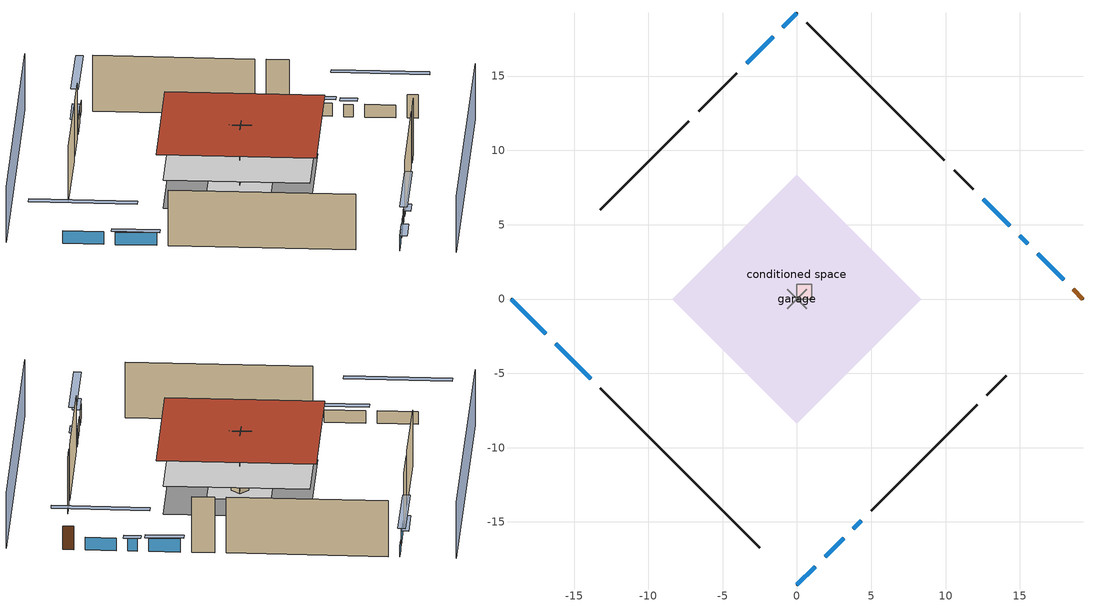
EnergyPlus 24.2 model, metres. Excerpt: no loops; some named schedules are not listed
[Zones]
central ac and furnace airloop ret air zone
 floor adiabatic (AdiabaticConst): 0,0 0,1 1,1 1,0 z0
 wall adiabatic (AdiabaticConst): 0,1 0,0 1,0 1,1 0,1 z0:1
 ceiling adiabatic (AdiabaticConst): 1,0 1,1 0,1 0,0 z1
conditioned space
 floor to garage (Floor1 construction): -3.66,0 0,3.66 3.66,0 0,-3.66 z0
 floor adiabatic (AdiabaticFloorConstruction): -8.38,0 0,8.38 8.38,0 0,-8.38 z2.44
 floor foundation (Slab2 construction): -8.38,0 0,8.38 8.38,0 0,-8.38 z0
 wall outside (AdiabaticWallConstruction 1): 19.25,0 18.6,0.65 z0:2.03
 wall outside (AdiabaticWallConstruction): -19.25,0 -16.89,-2.35 / -16.24,-3.01 -13.88,-5.36 / 17.94,1.3 16.19,3.05 z0:1.1; 0,-19.25 1.24,-18.01 / 14.33,4.92 12.52,6.72 / 1.89,-17.35 3.13,-16.11 z0:1.16; 0,19.25 -0.95,18.3 z0:0.92; -1.6,17.64 -3.38,15.86 z0:1.13; 15.54,3.71 14.98,4.26 z0:1.07; 3.79,-15.46 4.33,-14.91 z0:1.04
 wall outside (Wall3 construction): -13.23,-6.02 -2.52,-16.72 z0:4.88
 wall outside (Wall4 construction): -7.28,11.96 -13.23,6.02 z0:4.88
 wall outside (Wall7 construction): 9.92,9.33 0.66,18.59 z0:4.88
 wall outside (Wall8 construction): 4.99,-14.26 12.11,-7.13 z0:4.88
 wall to garage (Wall5 construction): 0.65,-0.65 -0.65,0.65 z0:4.88
 wall to garage (Wall6 construction): 0.65,0.65 -0.65,-0.65 z0:4.88
 window (WindowConstruction): -19.25,0 -16.89,-2.35 z0:1.1
 window (WindowConstruction 9): 0,-19.25 1.24,-18.01 z0:1.16
 window (WindowConstruction 1): -16.24,-3.01 -13.88,-5.36 z0:1.1
 window (WindowConstruction 2): 0,19.25 -0.95,18.3 z0:0.91
 window (WindowConstruction 3): -1.61,17.64 -3.38,15.86 z0:1.13
 window (WindowConstruction 4): 17.94,1.3 16.19,3.05 z0:1.1
 window (WindowConstruction 5): 15.54,3.71 14.98,4.26 z0:1.07
 window (WindowConstruction 6): 14.33,4.92 12.52,6.72 z0:1.16
 window (WindowConstruction 7): 1.89,-17.35 3.13,-16.12 z0:1.16
 window (WindowConstruction 8): 3.79,-15.46 4.33,-14.91 z0:1.04
 door (Door): 19.25,0 18.6,0.65 z0:2.03
 ceiling adiabatic (AdiabaticFloorConstruction): 0,-8.38 8.38,0 0,8.38 -8.38,0 z2.44
 roof outside (Roof1 construction): 0,9.14 -9.14,0 0,-9.14 9.14,0 z4.88
garage
 floor foundation (Slab1 construction): -3.66,0 0,3.66 3.66,0 0,-3.66 z0
 wall outside (Wall1 construction): -4.04,15.21 -6.63,12.62 z0:4.88
 wall outside (Wall2 construction): 11.87,7.38 10.57,8.67 z0:4.88
 wall outside (Wall9 construction): 12.77,-6.47 14.06,-5.18 z0:4.88
shading: 3.23,-22.48 22.48,-3.23 / -3.23,22.48 -22.48,3.23 z0:4.88; -14.95,-4.29 -21.18,1.94 -21.62,1.51 -15.38,-4.72 z3.84; 1.45,-17.79 -0.22,-19.46 0.22,-19.89 1.88,-18.22 z1.46; -13.67,-5.58 -16.45,-2.79 -16.88,-3.23 -14.1,-6.01 z1.4; -2.89,16.36 1.94,21.18 1.51,21.62 -3.32,16.79 z3.66; -3.6,15.65 -1.39,17.86 -1.82,18.29 -4.03,16.08 z1.43; 14.25,4.99 19.88,-0.64 20.31,-0.21 14.69,5.42 z3.84; 14.77,4.48 15.75,3.49 16.18,3.92 15.2,4.91 z1.37; 12.31,6.94 14.54,4.7 14.97,5.13 12.74,7.37 z1.46; 5.07,-14.18 -0.05,-19.29 0.38,-19.72 5.5,-14.61 z3.9; 4.55,-14.7 3.57,-15.67 4,-16.1 4.98,-15.13 z1.34
[Building]
Building 1: Terrain=Suburbs
[Site:Location]
Portland Intl Arpt_OR: Latitude {deg}=45.59; Longitude {deg}=-122.6; Time Zone {hr}=-8; Elevation {m}=33; Keep Site Location Information=Yes
[Site:GroundTemperature:Shallow]
10.2558, 8.96328, 8.85977, 9.47314, 11.9355, 14.3863, 16.5111, 17.8571, 17.9714, 16.8767, 14.8061, 12.4304
[Site:WaterMainsTemperature]
Calculation Method=Schedule; Temperature Schedule=mains temperature schedule
[Material] Roughness=Rough; Thermal Absorptance=0.9
Name | Thickness {m} | Conductivity {W/m-K} | Density {kg/m3} | Specific Heat {J/kg-K} | Solar Absorptance | Visible Absorptance
asphalt or fiberglass shingles | 0.00635 | 0.162714 | 1121.4 | 1465.45 | 0.85 | 0.85
concrete 4.0 in. | 0.1016 | 1.803125 | 2242.8 | 837.4 | 0.7 | 0.7
door material | 0.04445 | 0.0612267 | 512.64 | 1214.23 | 0.7 | 0.7
floor covering | 0.0127 | 0.0433444 | 54.468 | 1339.84 | 0.6 | 0.6
floor covering 1 | 0.0127 | 0.0450781 | 54.468 | 1339.84 | 0.9 | 0.9
floor rigid ins; wall rigid ins | 0.512978 | 0.029427 | 32.04 | 1214.23 | 0.7 | 0.7
floor stud and cavity | 0.1397 | 0.923637 | 92.3553 | 1139.71 | 0.7 | 0.7
floor stud and cavity 1 | 0.1397 | 1.75129 | 37.0049 | 1207.88 | 0.7 | 0.7
furniture material conditioned space 1; furniture material garage 1 | 0.1524 | 0.115458 | 640.8 | 1214.23 | 0.6 | 0.6
gypsum board | 0.0127 | 0.160291 | 801 | 837.4 | 0.6 | 0.6
osb sheathing 0.5 in.; osb sheathing 0.5 in. 1; osb sheathing 0.5 in. 2 | 0.0127 | 0.115458 | 512.64 | 1214.23 | 0.7 | 0.7
osb sheathing 0.75 in. | 0.01905 | 0.115458 | 512.64 | 1214.23 | 0.7 | 0.7
roof rigid ins | 0.051816 | 0.029427 | 32.04 | 1214.23 | 0.7 | 0.7
roof stud and cavity | 0.2032 | 0.133729 | 78.34581 | 1123.46 | 0.7 | 0.7
wall stud and cavity | 0.1397 | 0.727959 | 139.0536 | 1170.24 | 0.6 | 0.6
wall stud and cavity 1 | 0.1397 | 0.550994 | 139.0536 | 1170.24 | 0.7 | 0.7
wall stud and cavity 2 | 0.1397 | 0.335416 | 139.0536 | 1170.24 | 0.7 | 0.7
wall stud and cavity 3 | 0.0889 | 0.380278 | 52.3479 | 1209.89 | 0.7 | 0.7
wall stud and cavity 4 | 0.0889 | 0.391764 | 83.0341 | 1211.67 | 0.7 | 0.7
wood siding | 0.0254 | 0.102417 | 544.68 | 1172.36 | 0.85 | 0.85
wood siding 1; wood siding 2 | 0.0254 | 0.102417 | 544.68 | 1172.36 | 0.7 | 0.7
[Material:NoMass]
Adiabatic: Roughness=Rough; Thermal Resistance {m2-K/W}=176.1; Thermal Absorptance=0.9; Solar Absorptance=0.7; Visible Absorptance=0.7
[WindowMaterial:SimpleGlazingSystem]
WindowMaterial: U-Factor {W/m2-K}=1.93052; Solar Heat Gain Coefficient=0.49
[Construction]
AdiabaticConst: Adiabatic
AdiabaticFloorConstruction: floor stud and cavity 1, floor rigid ins, osb sheathing 0.75 in., floor covering
AdiabaticWallConstruction: wood siding 1, wall rigid ins, wall stud and cavity 3, gypsum board
AdiabaticWallConstruction 1: wood siding 2, wall rigid ins, wall stud and cavity 3, gypsum board
Door: door material
Floor1 construction: floor stud and cavity, osb sheathing 0.75 in., floor covering
furniture construction conditioned space 1: furniture material conditioned space 1
furniture construction garage 1: furniture material garage 1
PartitionWallConstruction: gypsum board, wall stud and cavity 4, gypsum board
Roof1 construction: asphalt or fiberglass shingles, roof rigid ins, osb sheathing 0.75 in., roof stud and cavity, gypsum board
Slab1 construction: concrete 4.0 in.
Slab2 construction: concrete 4.0 in., floor covering 1
Wall1 construction; Wall2 construction: wood siding, osb sheathing 0.5 in., wall stud and cavity
Wall3 construction; Wall4 construction: wood siding, osb sheathing 0.5 in., wall stud and cavity 1, gypsum board
Wall5 construction: osb sheathing 0.5 in. 1, wall stud and cavity 2, gypsum board
Wall6 construction: osb sheathing 0.5 in. 2, wall stud and cavity 2, gypsum board
Wall7 construction; Wall8 construction: wood siding, osb sheathing 0.5 in. 1, wall stud and cavity 1, gypsum board
Wall9 construction: wood siding, osb sheathing 0.5 in. 1, wall stud and cavity
WindowConstruction; WindowConstruction 1; WindowConstruction 2; WindowConstruction 3; WindowConstruction 4; WindowConstruction 5; WindowConstruction 6; WindowConstruction 7; WindowConstruction 8; WindowConstruction 9: WindowMaterial
[Zone] Multiplier=1
Name | Volume {m3} | Part of Total Floor Area
central ac and furnace airloop ret air zone | 1 | No
conditioned space | 749.83 | Yes
garage | 65.242 | Yes
[Space]
Name | Zone | Space Type | Volume {m3}
central ac and furnace airloop ret air space | central ac and furnace airloop ret air zone | Plenum Space Type
conditioned space 1 | conditioned space |  | 749.83
garage 1 | garage |  | 65.242
[SpaceList]
Plenum Space Type: central ac and furnace airloop ret air space
[OtherEquipment] Design Level Calculation Method=EquipmentLevel
Name | Fuel Type | Zone or ZoneList or Space or SpaceList | Schedule | Design Level {W} | Fraction Latent | Fraction Radiant | Fraction Lost
central ac and furnace airloop_0 RetCondToRP; central ac and furnace airloop_0 RetSensLkToRP | None | central ac and furnace airloop ret air space | Always On Discrete | 0 | 0 | 0 | 0
central ac and furnace airloop_0 RetLatLkToRP | None | central ac and furnace airloop ret air space | Always On Discrete | 0 | 1 | 0 | 0
central ac and furnace airloop_0 SupCondToLv; central ac and furnace airloop_0 SupSensLkToCond; mech vent house fan sensible load; water heater sens | None | conditioned space 1 | Always On Discrete | 0 | 0 | 0 | 0
central ac and furnace airloop_0 SupLatLkToCond; mech vent house fan latent load; water heater lat | None | conditioned space 1 | Always On Discrete | 0 | 1 | 0 | 0
clothes dryer 1 | Electricity | conditioned space 1 | clothes_dryer | 0 | 0.015 | 0.081 | 0.85
cooking range 1 | NaturalGas | conditioned space 1 | cooking_range | 3969.16 | 0.16 | 0.384 | 0.2
general water use latent | None | conditioned space 1 | general water use schedule | 81.0615 | 1 | 0 | 0
general water use sensible | None | conditioned space 1 | general water use schedule | -79.8895 | 0 | 0.6 | 0
water heater energy adjustment1 | Electricity | conditioned space 1 | Always On Discrete | 0.01 | 0 | 0 | 1
central ac and furnace airloop_0 RetCondToDZ; central ac and furnace airloop_0 SupCondToDZ; central ac and furnace airloop_0 SupSensLkToDZ | None | garage 1 | Always On Discrete | 0 | 0 | 0 | 0
central ac and furnace airloop_0 SupLatLkToDZ | None | garage 1 | Always On Discrete | 0 | 1 | 0 | 0
[SurfaceProperty:ExposedFoundationPerimeter] Exposed Perimeter Calculation Method=TotalExposedPerimeter
Name | Total Exposed Perimeter {m}
Slab2 | 44.43984
Slab1 | 14.6304
[SurfaceProperty:IncidentSolarMultiplier] Incident Solar Multiplier=1; Incident Solar Multiplier Schedule=trans schedule winter=0.85 summer=0.7
Window1; Window10; Window2; Window3; Window4; Window5; Window6; Window7; Window8; Window9
[InternalMass]
Name | Construction | Zone or ZoneList | Space or SpaceList | Surface Area {m2}
furniture mass conditioned space 1 | furniture construction conditioned space 1 | conditioned space | conditioned space 1 | 123.004
partition wall mass | PartitionWallConstruction | conditioned space | conditioned space 1 | 307.509
furniture mass garage 1 | furniture construction garage 1 | garage | garage 1 | 2.67561
[Lights] Design Level Calculation Method=LightingLevel; Return Air Fraction=0; Fraction Radiant=0.6; Fraction Visible=0.2; Fraction Replaceable=1
Name | Zone or ZoneList or Space or SpaceList | Schedule | Lighting Level {W}
interior lighting | conditioned space 1 | lighting_interior | 474.168
garage lighting | garage 1 | lighting_garage | 9.7147
[People]
occupants: Zone or ZoneList or Space or SpaceList=conditioned space 1; Number of People Schedule=occupants; Number of People Calculation Method=People; Number of People=4; Fraction Radiant=0.314171; Sensible Heat Fraction=0.56303; Activity Level Schedule=occupants activity schedule; Carbon Dioxide Generation Rate {m3/s-W}=0; Enable ASHRAE 55 Comfort Warnings=No; Mean Radiant Temperature Calculation Type=EnclosureAveraged
[ElectricEquipment] Design Level Calculation Method=EquipmentLevel
Name | Zone or ZoneList or Space or SpaceList | Schedule | Design Level {W} | Fraction Latent | Fraction Radiant | Fraction Lost
ceiling fan | conditioned space 1 | ceiling_fan | 17.6375 | 0 | 0.558 | 0
clothes dryer | conditioned space 1 | clothes_dryer | 3643.97 | 0.015 | 0.081 | 0.85
clothes washer | conditioned space 1 | clothes_washer | 169.444 | 0.03 | 0.162 | 0.7
cooking range | conditioned space 1 | cooking_range | 135.433 | 0.16 | 0.384 | 0.2
dishwasher | conditioned space 1 | dishwasher | 520.04 | 0.3 | 0.18 | 0.4
fridge | conditioned space 1 | fridge schedule | 57.5342 | 0 | 0.6 | 0
mech vent bath fan 0 | conditioned space 1 | mech vent bath fan 0 schedule | 30 | 0 | 0 | 1
mech vent house fan | conditioned space 1 | mech vent house fan schedule | 0 | 0 | 0 | 1
mech vent house fan cfis | conditioned space 1 | mech vent house fan cfis schedule | 0 | 0 | 0 | 0
mech vent range fan 0 | conditioned space 1 | mech vent range fan 0 schedule | 30 | 0 | 0 | 1
misc plug loads | conditioned space 1 | plug_loads_other | 1014.77 | 0.021 | 0.558 | 0.049
misc tv | conditioned space 1 | plug_loads_tv | 1566.46 | 0 | 0.6 | 0
whole house fan | conditioned space 1 | Always On Discrete | 0 | 0 | 0 | 1
freezer | garage 1 | freezer schedule | 194.914 | 0 | 0.6 | 0
[ZoneInfiltration:DesignFlowRate] Schedule=Always On Discrete; Design Flow Rate Calculation Method=Flow/Zone; Design Flow Rate {m3/s}=0
Name | Zone or ZoneList or Space or SpaceList
infil flow; natural vent flow; whole house fan flow | conditioned space 1
garage 1 duct leakage imbalance infil flow | garage 1
[ZoneMixing] Schedule=Always On Continuous; Design Flow Rate Calculation Method=Flow/Zone; Design Flow Rate {m3/s}=0
Name | Zone or Space | Source Zone or Space
central ac and furnace airloop_0 ZoneMixDZToCond mix | conditioned space | garage
central ac and furnace airloop_0 ZoneMixCondToDZ mix | garage | conditioned space
[ZoneInfiltration:EffectiveLeakageArea]
infil garage 1: Zone or Space=garage 1; Schedule=Always On Discrete; Effective Air Leakage Area {cm2}=271.837; Stack Coefficient=0.000129147; Wind Coefficient=4.38083e-05
[AvailabilityManager:Scheduled]
central ac and furnace airloop Availability Manager: Schedule=Always On Discrete
[AirLoopHVAC:ReturnPlenum]
Air Loop HVAC Return Plenum 1: Zone=central ac and furnace airloop ret air zone
[WaterUse:Equipment]
dishwasher: Peak Flow Rate {m3/s}=6.55925e-06; Flow Rate Fraction Schedule=hot_water_dishwasher
[Foundation:Kiva] Wall Height Above Grade {m}=0.1016; Wall Depth Below Slab {m}=0.2032
Name | Initial Indoor Air Temperature {C}
Foundation Kiva 1 | 13.4258
Foundation Kiva 2 | 17.2222
[Foundation:Kiva:Settings]
Soil Conductivity {W/m-K}=0.8655; Soil Density {kg/m3}=1842.3; Soil Specific Heat {J/kg-K}=418.7; Ground Solar Absorptivity=0.9; Ground Thermal Absorptivity=0.9; Ground Surface Roughness {m}=0.03; Far-Field Width {m}=40; Deep-Ground Boundary Condition=ZeroFlux; Deep-Ground Depth {m}=40; Minimum Cell Dimension {m}=0.2; Maximum Cell Growth Coefficient=3; Simulation Timestep=Timestep
[Exterior:Lights]
exterior lighting: Schedule=exterior lighting schedule; Design Level {W}=10.1836
[EnergyManagementSystem:GlobalVariable]
central_ac_and_furnace_airloop_0_DuctImbalLkExhFanEquivCond
central_ac_and_furnace_airloop_0_DuctImbalLkExhFanEquivDZ
central_ac_and_furnace_airloop_0_DuctImbalLkSupFanEquivCond
central_ac_and_furnace_airloop_0_DuctImbalLkSupFanEquivDZ
central_ac_and_furnace_airloop_0_DZ_T
central_ac_and_furnace_airloop_0_DZ_W
central_ac_and_furnace_airloop_0_RetCondToDZ
central_ac_and_furnace_airloop_0_RetCondToRP
central_ac_and_furnace_airloop_0_RetLatLkToRP
central_ac_and_furnace_airloop_0_RetSensLkToRP
central_ac_and_furnace_airloop_0_SupCondToDZ
central_ac_and_furnace_airloop_0_SupCondToLv
central_ac_and_furnace_airloop_0_SupLatLkToCond
central_ac_and_furnace_airloop_0_SupLatLkToDZ
central_ac_and_furnace_airloop_0_SupSensLkToCond
central_ac_and_furnace_airloop_0_SupSensLkToDZ
central_ac_and_furnace_airloop_0_ZoneMixCondToDZ
central_ac_and_furnace_airloop_0_ZoneMixDZToCond
central_ac_and_furnace_airloop_AH_MFR
central_ac_and_furnace_airloop_AH_Tout
central_ac_and_furnace_airloop_AH_VFR
central_ac_and_furnace_airloop_AH_Wout
central_ac_and_furnace_airloop_Fan_RTF
central_ac_and_furnace_airloop_RA_T
central_ac_and_furnace_airloop_Ra_W
infil_program_Qfan
infil_program_Qinf
natural_vent_program_Qnv
natural_vent_program_Qwhf
[EnergyManagementSystem:Sensor]
Name | Output:Variable or Output:Meter Index Key | Output:Variable or Output:Meter
airflow_gain | infil flow | Infiltration Sensible Heat Gain Energy
airflow_gain_1 | natural vent flow | Infiltration Sensible Heat Gain Energy
airflow_gain_2 | whole house fan flow | Infiltration Sensible Heat Gain Energy
airflow_loss | infil flow | Infiltration Sensible Heat Loss Energy
airflow_loss_1 | natural vent flow | Infiltration Sensible Heat Loss Energy
airflow_loss_2 | whole house fan flow | Infiltration Sensible Heat Loss Energy
central_ac_and_furnace_airloop_0_DZ_T_s | garage | Zone Air Temperature
central_ac_and_furnace_airloop_0_DZ_W_s | garage | Zone Mean Air Humidity Ratio
central_ac_and_furnace_airloop_AH_MFR_s | Node 5 | System Node Mass Flow Rate
central_ac_and_furnace_airloop_AH_Tout_s | Node 5 | System Node Temperature
central_ac_and_furnace_airloop_AH_VFR_s | Node 5 | System Node Current Density Volume Flow Rate
central_ac_and_furnace_airloop_AH_Wout_s | Node 5 | System Node Humidity Ratio
central_ac_and_furnace_airloop_RA_T_s | Node 8 | System Node Temperature
central_ac_and_furnace_airloop_Ra_W_s | Node 8 | System Node Humidity Ratio
clg_load_cond |  | Cooling:EnergyTransfer:Zone:CONDITIONED SPACE
clg_load_duct |  | Cooling:EnergyTransfer:Zone:CENTRAL AC AND FURNACE AIRLOOP RET AIR ZONE
clg_sp_s; clg_sp_s_1 | cooling setpoint | Schedule Value
clothes_dryer_exhaust_0_sch_s | clothes_dryer | Schedule Value
cool_season | cooling season schedule | Schedule Value
ducts_conv | central ac and furnace airloop_0 RetCondToRP | Other Equipment Convective Heating Energy
ducts_conv_1 | central ac and furnace airloop_0 RetLatLkToRP | Other Equipment Convective Heating Energy
ducts_conv_2 | central ac and furnace airloop_0 RetSensLkToRP | Other Equipment Convective Heating Energy
ducts_conv_3 | central ac and furnace airloop_0 SupCondToLv | Other Equipment Convective Heating Energy
ducts_conv_4 | central ac and furnace airloop_0 SupLatLkToCond | Other Equipment Convective Heating Energy
ducts_conv_5 | central ac and furnace airloop_0 SupSensLkToCond | Other Equipment Convective Heating Energy
ducts_rad | central ac and furnace airloop_0 RetCondToRP | Other Equipment Radiant Heating Energy
ducts_rad_1 | central ac and furnace airloop_0 RetLatLkToRP | Other Equipment Radiant Heating Energy
ducts_rad_2 | central ac and furnace airloop_0 RetSensLkToRP | Other Equipment Radiant Heating Energy
ducts_rad_3 | central ac and furnace airloop_0 SupCondToLv | Other Equipment Radiant Heating Energy
ducts_rad_4 | central ac and furnace airloop_0 SupLatLkToCond | Other Equipment Radiant Heating Energy
ducts_rad_5 | central ac and furnace airloop_0 SupSensLkToCond | Other Equipment Radiant Heating Energy
htg_load_cond |  | Heating:EnergyTransfer:Zone:CONDITIONED SPACE
htg_load_duct |  | Heating:EnergyTransfer:Zone:CENTRAL AC AND FURNACE AIRLOOP RET AIR ZONE
htg_sp_s; htg_sp_s_1 | heating setpoint | Schedule Value
ig_ee_conv | ceiling fan | Electric Equipment Convective Heating Energy
ig_ee_conv_1 | clothes dryer | Electric Equipment Convective Heating Energy
ig_ee_conv_3 | cooking range | Electric Equipment Convective Heating Energy
ig_ee_conv_4 | dishwasher | Electric Equipment Convective Heating Energy
ig_ee_conv_5 | fridge | Electric Equipment Convective Heating Energy
ig_ee_conv_6 | misc plug loads | Electric Equipment Convective Heating Energy
ig_ee_conv_7 | misc tv | Electric Equipment Convective Heating Energy
ig_ee_conv_8 | whole house fan | Electric Equipment Convective Heating Energy
ig_ee_rad | ceiling fan | Electric Equipment Radiant Heating Energy
ig_ee_rad_1 | clothes dryer | Electric Equipment Radiant Heating Energy
ig_ee_rad_3 | cooking range | Electric Equipment Radiant Heating Energy
ig_ee_rad_4 | dishwasher | Electric Equipment Radiant Heating Energy
ig_ee_rad_5 | fridge | Electric Equipment Radiant Heating Energy
ig_ee_rad_6 | misc plug loads | Electric Equipment Radiant Heating Energy
ig_ee_rad_7 | misc tv | Electric Equipment Radiant Heating Energy
ig_ee_rad_8 | whole house fan | Electric Equipment Radiant Heating Energy
ig_lgt_conv | interior lighting | Lights Convective Heating Energy
ig_lgt_rad | interior lighting | Lights Radiant Heating Energy
ig_lgt_vis | interior lighting | Lights Visible Radiation Heating Energy
ig_oe_conv | clothes dryer 1 | Other Equipment Convective Heating Energy
ig_oe_conv_1 | cooking range 1 | Other Equipment Convective Heating Energy
ig_oe_conv_2 | general water use latent | Other Equipment Convective Heating Energy
ig_oe_conv_3 | general water use sensible | Other Equipment Convective Heating Energy
ig_oe_conv_4 | water heater energy adjustment1 | Other Equipment Convective Heating Energy
ig_oe_conv_5 | water heater lat | Other Equipment Convective Heating Energy
ig_oe_conv_6 | water heater sens | Other Equipment Convective Heating Energy
ig_oe_rad | clothes dryer 1 | Other Equipment Radiant Heating Energy
ig_oe_rad_1 | cooking range 1 | Other Equipment Radiant Heating Energy
ig_oe_rad_2 | general water use latent | Other Equipment Radiant Heating Energy
ig_oe_rad_3 | general water use sensible | Other Equipment Radiant Heating Energy
ig_oe_rad_4 | water heater energy adjustment1 | Other Equipment Radiant Heating Energy
ig_oe_rad_5 | water heater lat | Other Equipment Radiant Heating Energy
ig_oe_rad_6 | water heater sens | Other Equipment Radiant Heating Energy
ig_ppl_conv | occupants | People Convective Heating Energy
ig_ppl_rad | occupants | People Radiant Heating Energy
im_conv | furniture mass conditioned space 1 | Surface Inside Face Convection Heat Gain Energy
im_conv_1 | partition wall mass | Surface Inside Face Convection Heat Gain Energy
im_ig | furniture mass conditioned space 1 | Surface Inside Face Internal Gains Radiation Heat Gain Energy
im_ig_1 | partition wall mass | Surface Inside Face Internal Gains Radiation Heat Gain Energy
im_lgt | furniture mass conditioned space 1 | Surface Inside Face Lights Radiation Heat Gain Energy
im_lgt_1 | partition wall mass | Surface Inside Face Lights Radiation Heat Gain Energy
im_sol | furniture mass conditioned space 1 | Surface Inside Face Solar Radiation Heat Gain Energy
im_sol_1 | partition wall mass | Surface Inside Face Solar Radiation Heat Gain Energy
im_surf | furniture mass conditioned space 1 | Surface Inside Face Net Surface Thermal Radiation Heat Gain Energy
im_surf_1 | partition wall mass | Surface Inside Face Net Surface Thermal Radiation Heat Gain Energy
mech_vent_bath_fan_0_sch_s | mech vent bath fan 0 schedule | Schedule Value
mech_vent_range_fan_0_sch_s | mech vent range fan 0 schedule | Schedule Value
mv_conv | mech vent bath fan 0 | Electric Equipment Convective Heating Energy
mv_conv_1 | mech vent house fan | Electric Equipment Convective Heating Energy
mv_conv_2 | mech vent house fan cfis | Electric Equipment Convective Heating Energy
mv_conv_3 | mech vent range fan 0 | Electric Equipment Convective Heating Energy
mv_conv_4 | mech vent house fan latent load | Other Equipment Convective Heating Energy
mv_conv_5 | mech vent house fan sensible load | Other Equipment Convective Heating Energy
mv_rad | mech vent bath fan 0 | Electric Equipment Radiant Heating Energy
mv_rad_1 | mech vent house fan | Electric Equipment Radiant Heating Energy
mv_rad_2 | mech vent house fan cfis | Electric Equipment Radiant Heating Energy
mv_rad_3 | mech vent range fan 0 | Electric Equipment Radiant Heating Energy
mv_rad_4 | mech vent house fan latent load | Other Equipment Radiant Heating Energy
mv_rad_5 | mech vent house fan sensible load | Other Equipment Radiant Heating Energy
natural_vent_s | natural vent schedule | Schedule Value
out_pb_s |  | Site Outdoor Air Barometric Pressure
out_wt_s |  | Site Outdoor Air Humidity Ratio
site_vw_s |  | Site Wind Speed
ss_back_out | Window1 | Surface Window Shortwave from Zone Back Out Window Heat Transfer Rate
ss_back_out_1 | Window10 | Surface Window Shortwave from Zone Back Out Window Heat Transfer Rate
ss_back_out_2 | Window2 | Surface Window Shortwave from Zone Back Out Window Heat Transfer Rate
ss_back_out_3 | Window3 | Surface Window Shortwave from Zone Back Out Window Heat Transfer Rate
ss_back_out_4 | Window4 | Surface Window Shortwave from Zone Back Out Window Heat Transfer Rate
ss_back_out_5 | Window5 | Surface Window Shortwave from Zone Back Out Window Heat Transfer Rate
ss_back_out_6 | Window6 | Surface Window Shortwave from Zone Back Out Window Heat Transfer Rate
ss_back_out_7 | Window7 | Surface Window Shortwave from Zone Back Out Window Heat Transfer Rate
ss_back_out_8 | Window8 | Surface Window Shortwave from Zone Back Out Window Heat Transfer Rate
ss_back_out_9 | Window9 | Surface Window Shortwave from Zone Back Out Window Heat Transfer Rate
ss_conv | Door1 | Surface Inside Face Convection Heat Gain Energy
ss_conv_1 | Window1 | Surface Inside Face Convection Heat Gain Energy
